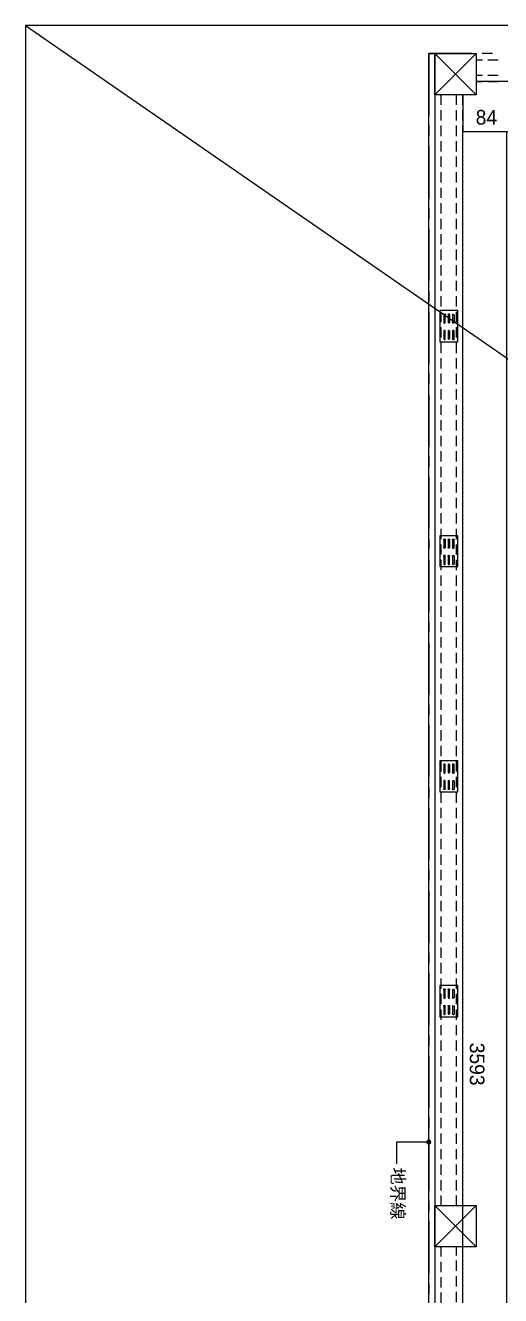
# Model space of a CAD drawing. Header units: millimetres. Extents: x -15161 to 10473752, y -72817 to 33960.
# Drawn here: x -2764 to -1845, y -18451 to -15993 of the extents above; entities that cross this region are included whole.
import ezdxf

# ---------------------------------------------------------------- set-up
doc = ezdxf.new("R2010")
doc.units = ezdxf.units.MM
for name, color, linetype in [('PDF_單色填滿', 7, 'Continuous'), ('PDF_幾何圖形', 7, 'Continuous'), ('PDF_文字', 7, 'Continuous'), ('屠宰設備', 7, 'Continuous')]:
    doc.layers.add(name, color=color, linetype=linetype)
doc.styles.add('PDF PMingLiU', font='PMingLiU.ttf')

# ---------------------------------------------------------------- blocks, each defined once
blk = doc.blocks.new('拆除後的建築底圖1131126')
at = {"layer": 'PDF_單色填滿', "lineweight": 0}
for points in [[(9377.3, 1591.4), (9377.7, 1593.5), (9381.9, 1591.4)], [(9377.7, 1588.9), (9377.3, 1591.4), (9381.9, 1591.4)], [(9377.7, 1593.5), (9379.8, 1595.6), (9381.9, 1591.4)], [(9379.8, 1586.8), (9377.7, 1588.9), (9381.9, 1591.4)], [(9379.8, 1595.6), (9381.9, 1596.1), (9381.9, 1591.4)], [(9381.9, 1586.3), (9379.8, 1586.8), (9381.9, 1591.4)], [(9381.9, 1596.1), (9384.5, 1595.6), (9381.9, 1591.4)], [(9384.5, 1595.6), (9386.6, 1593.5), (9381.9, 1591.4)], [(9386.6, 1593.5), (9387, 1591.4), (9381.9, 1591.4)], [(9387, 1591.4), (9386.6, 1588.9), (9381.9, 1591.4)], [(9386.6, 1588.9), (9384.5, 1586.8), (9381.9, 1591.4)], [(9384.5, 1586.8), (9381.9, 1586.3), (9381.9, 1591.4)]]:
    blk.add_solid(points, dxfattribs=at)
at = {"layer": 'PDF_幾何圖形', "lineweight": 0}
for points in [[(9465.8, 3697.8), (9382.4, 3697.8), (9382.4, 3578)], [(9394.2, 3697.8), (9474.2, 3617.8)], [(9474.2, 3697.8), (9394.2, 3617.8)], [(9505.6, 3697.8), (9485.7, 3697.8)], [(9474.2, 3685.6), (9486.5, 3685.6)], [(9496.7, 3685.6), (9516.6, 3685.6)], [(9474.2, 3655.9), (9486.5, 3655.9)], [(9474.2, 3643.6), (9486.5, 3643.6)], [(9496.7, 3655.9), (9516.6, 3655.9)], [(9496.7, 3643.6), (9516.6, 3643.6)], [(9406.1, 3598.3), (9406.1, 3617.8)], [(9436.1, 3598.3), (9436.1, 3617.8)], [(9448.4, 3598.3), (9448.4, 3617.8)], [(9406.1, 3568.3), (9406.1, 3588.2)], [(9436.1, 3568.3), (9436.1, 3588.2)], [(9448.4, 3568.3), (9448.4, 3588.2)], [(9382.4, 3558.1), (9382.4, 3538.2)], [(9406.1, 3538.2), (9406.1, 3558.5)], [(9436.1, 3538.2), (9436.1, 3558.5)], [(9448.4, 3538.2), (9448.4, 3558.5)], [(9382.4, 3518.3), (9382.4, 3418)], [(9406.1, 3508.2), (9406.1, 3528.5)], [(9436.1, 3508.2), (9436.1, 3528.5)], [(9448.4, 3508.2), (9448.4, 3528.5)], [(9406.1, 3478.5), (9406.1, 3498.4)], [(9436.1, 3478.5), (9436.1, 3498.4)], [(9448.4, 3478.5), (9448.4, 3498.4)], [(9406.1, 3448.5), (9406.1, 3468.4)], [(9436.1, 3448.5), (9436.1, 3468.4)], [(9448.4, 3448.5), (9448.4, 3468.4)], [(9406.1, 3418.4), (9406.1, 3438.3)], [(9436.1, 3418.4), (9436.1, 3438.3)], [(9448.4, 3418.4), (9448.4, 3438.3)], [(9382.4, 3398.1), (9382.4, 3378.2)], [(9406.1, 3388.3), (9406.1, 3408.2)], [(9436.1, 3388.3), (9436.1, 3408.2)], [(9448.4, 3388.3), (9448.4, 3408.2)], [(9406.1, 3358.3), (9406.1, 3378.2)], [(9436.1, 3358.3), (9436.1, 3378.2)], [(9448.4, 3358.3), (9448.4, 3378.2)], [(9382.4, 3358.3), (9382.4, 3258.3)], [(9406.1, 3328.2), (9406.1, 3348.1)], [(9436.1, 3328.2), (9436.1, 3348.1)], [(9448.4, 3328.2), (9448.4, 3348.1)], [(9406.1, 3298.1), (9406.1, 3318.5)], [(9436.1, 3298.1), (9436.1, 3318.5)], [(9448.4, 3298.1), (9448.4, 3318.5)], [(9406.1, 3268.5), (9406.1, 3288.4)], [(9436.1, 3268.5), (9436.1, 3288.4)], [(9448.4, 3268.5), (9448.4, 3288.4)], [(9406.1, 3238.4), (9406.1, 3258.3)], [(9436.1, 3238.4), (9436.1, 3258.3)], [(9448.4, 3238.4), (9448.4, 3258.3)], [(9382.4, 3238), (9382.4, 3218.1)], [(9406.1, 3208.4), (9406.1, 3228.3)], [(9436.1, 3208.4), (9436.1, 3228.3)], [(9448.4, 3208.4), (9448.4, 3228.3)], [(9382.4, 3198.2), (9382.4, 3098.3)], [(9406.1, 3178.3), (9406.1, 3198.2)], [(9436.1, 3178.3), (9436.1, 3198.2)], [(9448.4, 3178.3), (9448.4, 3198.2)], [(9411.2, 3192.3), (9411.6, 3193.1), (9411.6, 3193.6), (9412, 3194), (9413.3, 3194), (9413.7, 3193.6), (9414.1, 3193.1), (9414.1, 3192.3)], [(9411.2, 3192.7), (9411.2, 3177.5), (9411.6, 3177.1), (9411.6, 3176.6), (9412, 3176.2), (9413.3, 3176.2), (9414.1, 3177.1), (9414.1, 3177.5), (9414.1, 3192.7)], [(9419.6, 3192.3), (9419.6, 3193.1), (9420.1, 3193.6), (9420.5, 3194), (9421.7, 3194), (9422.2, 3193.6), (9422.6, 3193.1), (9422.6, 3192.3)], [(9419.6, 3192.7), (9419.6, 3177.5)], [(9422.6, 3192.7), (9422.6, 3177.5)], [(9428.1, 3192.3), (9428.1, 3177.1)], [(9431.1, 3177.5), (9431.1, 3176.6), (9430.2, 3175.8), (9428.9, 3175.8), (9428.1, 3176.6), (9428.1, 3177.5)], [(9431.1, 3192.3), (9431.1, 3177.1)], [(9406.1, 3148.3), (9406.1, 3168.2)], [(9419.6, 3161), (9419.6, 3145.7)], [(9422.6, 3161), (9422.6, 3145.7)], [(9431.1, 3145.3), (9431.1, 3160.5), (9431.1, 3161), (9430.6, 3161.8), (9430.2, 3161.8), (9429.8, 3162.2), (9428.9, 3161.8), (9428.5, 3161.8), (9428.1, 3161), (9428.1, 3160.5), (9428.1, 3145.3)], [(9436.1, 3148.3), (9436.1, 3168.2)], [(9448.4, 3148.3), (9448.4, 3168.2)], [(9406.1, 3118.2), (9406.1, 3138.1)], [(9431.1, 3145.7), (9431.1, 3144.9), (9430.2, 3144), (9428.9, 3144), (9428.1, 3144.9), (9428.1, 3145.7)], [(9436.1, 3118.2), (9436.1, 3138.1)], [(9448.4, 3118.2), (9448.4, 3138.1)], [(9406.1, 3088.1), (9406.1, 3108.5)], [(9436.1, 3088.1), (9436.1, 3108.5)], [(9448.4, 3088.1), (9448.4, 3108.5)], [(9382.4, 3078), (9382.4, 3058.1)], [(9406.1, 3058.1), (9406.1, 3078.4)], [(9436.1, 3058.1), (9436.1, 3078.4)], [(9448.4, 3058.1), (9448.4, 3078.4)], [(9406.1, 3028.4), (9406.1, 3048.3)], [(9436.1, 3028.4), (9436.1, 3048.3)], [(9448.4, 3028.4), (9448.4, 3048.3)], [(9382.4, 3038.2), (9382.4, 2938.3)], [(9406.1, 2998.4), (9406.1, 3018.3)], [(9436.1, 2998.4), (9436.1, 3018.3)], [(9448.4, 2998.4), (9448.4, 3018.3)], [(9406.1, 2968.3), (9406.1, 2988.2)], [(9436.1, 2968.3), (9436.1, 2988.2)], [(9448.4, 2968.3), (9448.4, 2988.2)], [(9406.1, 2938.3), (9406.1, 2958.2)], [(9436.1, 2938.3), (9436.1, 2958.2)], [(9448.4, 2938.3), (9448.4, 2958.2)], [(9406.1, 2908.2), (9406.1, 2928.1)], [(9436.1, 2908.2), (9436.1, 2928.1)], [(9448.4, 2908.2), (9448.4, 2928.1)], [(9382.4, 2917.9), (9382.4, 2898)], [(9382.4, 2878.1), (9382.4, 2778.2)], [(9406.1, 2878.1), (9406.1, 2898)], [(9436.1, 2878.1), (9436.1, 2898)], [(9448.4, 2878.1), (9448.4, 2898)], [(9406.1, 2848.1), (9406.1, 2868.4)], [(9436.1, 2848.1), (9436.1, 2868.4)], [(9448.4, 2848.1), (9448.4, 2868.4)], [(9406.1, 2818), (9406.1, 2838.3)], [(9436.1, 2818), (9436.1, 2838.3)], [(9448.4, 2818), (9448.4, 2838.3)], [(9406.1, 2788.4), (9406.1, 2808.3)], [(9436.1, 2788.4), (9436.1, 2808.3)], [(9448.4, 2788.4), (9448.4, 2808.3)], [(9406.1, 2758.3), (9406.1, 2778.2)], [(9436.1, 2758.3), (9436.1, 2778.2)], [(9448.4, 2758.3), (9448.4, 2778.2)], [(9382.4, 2757.9), (9382.4, 2738)], [(9411.2, 2757), (9411.6, 2757.5), (9411.6, 2758.3), (9412, 2758.3), (9412.9, 2758.7), (9413.3, 2758.3), (9413.7, 2758.3), (9414.1, 2757.5), (9414.1, 2757)], [(9411.2, 2757.5), (9411.2, 2741.8)], [(9414.1, 2757.5), (9414.1, 2741.8)], [(9419.6, 2757), (9419.6, 2757.5), (9420.1, 2758.3), (9420.5, 2758.3), (9421.3, 2758.7), (9421.7, 2758.3), (9422.2, 2758.3), (9422.6, 2757.5), (9422.6, 2757)], [(9419.6, 2757.5), (9419.6, 2741.8)], [(9422.6, 2757.5), (9422.6, 2741.8)], [(9428.1, 2756.6), (9428.1, 2757.5), (9428.9, 2758.3), (9430.2, 2758.3), (9431.1, 2757.5), (9431.1, 2756.6)], [(9428.1, 2757), (9428.1, 2741.8), (9428.1, 2741.4), (9428.9, 2740.5), (9429.8, 2740.1), (9431.1, 2741.4), (9431.1, 2741.8), (9431.1, 2757)], [(9406.1, 2728.2), (9406.1, 2748.1)], [(9414.1, 2742.2), (9414.1, 2741.4), (9413.3, 2740.5), (9412, 2740.5), (9411.6, 2740.9), (9411.6, 2741.4), (9411.2, 2742.2)], [(9422.6, 2742.2), (9422.6, 2741.4), (9421.7, 2740.5), (9420.5, 2740.5), (9419.6, 2741.4), (9419.6, 2742.2)], [(9436.1, 2728.2), (9436.1, 2748.1)], [(9448.4, 2728.2), (9448.4, 2748.1)], [(9382.4, 2718.1), (9382.4, 2618.2)], [(9406.1, 2698.2), (9406.1, 2718.1)], [(9411.2, 2725.3), (9411.6, 2726.1), (9411.6, 2726.6), (9412, 2727), (9413.3, 2727), (9414.1, 2726.1), (9414.1, 2725.3)], [(9411.2, 2725.7), (9411.2, 2710.5), (9411.6, 2710), (9411.6, 2709.2), (9412, 2709.2), (9412.9, 2708.8), (9413.3, 2709.2), (9413.7, 2709.2), (9414.1, 2710), (9414.1, 2710.5), (9414.1, 2725.7)], [(9419.6, 2725.3), (9419.6, 2726.1), (9420.5, 2727), (9421.7, 2727), (9422.6, 2726.1), (9422.6, 2725.3)], [(9419.6, 2725.7), (9419.6, 2710.5), (9419.6, 2710), (9420.1, 2709.2), (9420.5, 2709.2), (9421.3, 2708.8), (9421.7, 2709.2), (9422.2, 2709.2), (9422.6, 2710), (9422.6, 2710.5), (9422.6, 2725.7)], [(9428.1, 2724.9), (9428.1, 2725.7), (9428.9, 2726.6), (9430.2, 2726.6), (9431.1, 2725.7), (9431.1, 2724.9)], [(9428.1, 2725.3), (9428.1, 2710)], [(9431.1, 2725.3), (9431.1, 2710)], [(9436.1, 2698.2), (9436.1, 2718.1)], [(9448.4, 2698.2), (9448.4, 2718.1)], [(9406.1, 2668.1), (9406.1, 2688)], [(9436.1, 2668.1), (9436.1, 2688)], [(9448.4, 2668.1), (9448.4, 2688)], [(9406.1, 2638.1), (9406.1, 2658)], [(9436.1, 2638.1), (9436.1, 2658)], [(9448.4, 2638.1), (9448.4, 2658)], [(9406.1, 2608), (9406.1, 2628.3)], [(9436.1, 2608), (9436.1, 2628.3)], [(9448.4, 2608), (9448.4, 2628.3)], [(9382.4, 2597.8), (9382.4, 2577.9)], [(9406.1, 2578.4), (9406.1, 2598.3)], [(9436.1, 2578.4), (9436.1, 2598.3)], [(9448.4, 2578.4), (9448.4, 2598.3)], [(9382.4, 2558), (9382.4, 2458.1)], [(9406.1, 2548.3), (9406.1, 2568.2)], [(9436.1, 2548.3), (9436.1, 2568.2)], [(9448.4, 2548.3), (9448.4, 2568.2)], [(9406.1, 2518.2), (9406.1, 2538.1)], [(9436.1, 2518.2), (9436.1, 2538.1)], [(9448.4, 2518.2), (9448.4, 2538.1)], [(9406.1, 2488.2), (9406.1, 2508.1)], [(9436.1, 2488.2), (9436.1, 2508.1)], [(9448.4, 2488.2), (9448.4, 2508.1)], [(9406.1, 2458.1), (9406.1, 2478)], [(9436.1, 2458.1), (9436.1, 2478)], [(9448.4, 2458.1), (9448.4, 2478)], [(9382.4, 2437.8), (9382.4, 2417.9)], [(9406.1, 2428.1), (9406.1, 2448)], [(9436.1, 2428.1), (9436.1, 2448)], [(9448.4, 2428.1), (9448.4, 2448)], [(9406.1, 2398), (9406.1, 2418.3)], [(9436.1, 2398), (9436.1, 2418.3)], [(9448.4, 2398), (9448.4, 2418.3)], [(9382.4, 2398), (9382.4, 2298.1)], [(9406.1, 2367.9), (9406.1, 2388.3)], [(9436.1, 2367.9), (9436.1, 2388.3)], [(9448.4, 2367.9), (9448.4, 2388.3)], [(9406.1, 2338.3), (9406.1, 2358.2)], [(9436.1, 2338.3), (9436.1, 2358.2)], [(9448.4, 2338.3), (9448.4, 2358.2)], [(9406.1, 2308.2), (9406.1, 2328.1)], [(9419.6, 2321.8), (9419.6, 2306.5)], [(9422.6, 2321.8), (9422.6, 2306.5)], [(9431.1, 2306.1), (9431.1, 2321.4), (9431.1, 2321.8), (9430.6, 2322.6), (9430.2, 2322.6), (9429.8, 2323), (9428.9, 2322.6), (9428.5, 2322.6), (9428.1, 2321.8), (9428.1, 2321.4), (9428.1, 2306.1)], [(9436.1, 2308.2), (9436.1, 2328.1)], [(9448.4, 2308.2), (9448.4, 2328.1)], [(9406.1, 2278.2), (9406.1, 2298.1)], [(9414.1, 2274.8), (9414.1, 2290), (9414.1, 2290.4), (9412.9, 2291.7), (9412, 2291.3), (9411.6, 2290.9), (9411.6, 2290.4), (9411.2, 2290), (9411.2, 2274.8)], [(9422.6, 2274.8), (9422.6, 2290), (9422.6, 2290.4), (9421.3, 2291.7), (9420.5, 2291.3), (9419.6, 2290.4), (9419.6, 2290), (9419.6, 2274.8)], [(9431.1, 2306.5), (9431.1, 2305.7), (9430.2, 2304.8), (9428.9, 2304.8), (9428.1, 2305.7), (9428.1, 2306.5)], [(9428.1, 2289.6), (9428.1, 2290), (9428.5, 2290.9), (9428.9, 2291.3), (9430.2, 2291.3), (9430.6, 2290.9), (9431.1, 2290), (9431.1, 2289.6)], [(9428.1, 2290), (9428.1, 2274.4)], [(9431.1, 2290), (9431.1, 2274.4)], [(9436.1, 2278.2), (9436.1, 2298.1)], [(9448.4, 2278.2), (9448.4, 2298.1)], [(9382.4, 2277.7), (9382.4, 2257.8)], [(9406.1, 2248.1), (9406.1, 2268)], [(9414.1, 2275.2), (9414.1, 2274.4), (9413.3, 2273.5), (9412, 2273.5), (9411.6, 2273.9), (9411.6, 2274.4), (9411.2, 2275.2)], [(9422.6, 2275.2), (9422.6, 2274.4), (9421.7, 2273.5), (9420.5, 2273.5), (9419.6, 2274.4), (9419.6, 2275.2)], [(9431.1, 2274.8), (9431.1, 2274.4), (9430.6, 2273.5), (9430.2, 2273.1), (9428.9, 2273.1), (9428.5, 2273.5), (9428.1, 2274.4), (9428.1, 2274.8)], [(9436.1, 2248.1), (9436.1, 2268)], [(9448.4, 2248.1), (9448.4, 2268)], [(9382.4, 2237.9), (9382.4, 2138)], [(9406.1, 2218), (9406.1, 2237.9)], [(9436.1, 2218), (9436.1, 2237.9)], [(9448.4, 2218), (9448.4, 2237.9)], [(9406.1, 2188), (9406.1, 2207.9)], [(9436.1, 2188), (9436.1, 2207.9)], [(9448.4, 2188), (9448.4, 2207.9)], [(9406.1, 2157.9), (9406.1, 2178.2)], [(9436.1, 2157.9), (9436.1, 2178.2)], [(9448.4, 2157.9), (9448.4, 2178.2)], [(9406.1, 2127.9), (9406.1, 2148.2)], [(9436.1, 2127.9), (9436.1, 2148.2)], [(9448.4, 2127.9), (9448.4, 2148.2)], [(9382.4, 2117.7), (9382.4, 2097.8)], [(9406.1, 2098.2), (9406.1, 2118.1)], [(9436.1, 2098.2), (9436.1, 2118.1)], [(9448.4, 2098.2), (9448.4, 2118.1)], [(9382.4, 2077.9), (9382.4, 1978)], [(9406.1, 2068.2), (9406.1, 2088.1)], [(9436.1, 2068.2), (9436.1, 2088.1)], [(9448.4, 2068.2), (9448.4, 2088.1)], [(9406.1, 2038.1), (9406.1, 2058)], [(9436.1, 2038.1), (9436.1, 2058)], [(9448.4, 2038.1), (9448.4, 2058)], [(9406.1, 2008), (9406.1, 2027.9)], [(9436.1, 2008), (9436.1, 2027.9)], [(9448.4, 2008), (9448.4, 2027.9)], [(9406.1, 1978), (9406.1, 1997.9)], [(9436.1, 1978), (9436.1, 1997.9)], [(9448.4, 1978), (9448.4, 1997.9)], [(9406.1, 1947.9), (9406.1, 1967.8)], [(9436.1, 1947.9), (9436.1, 1967.8)], [(9448.4, 1947.9), (9448.4, 1967.8)], [(9382.4, 1957.7), (9382.4, 1937.8)], [(9382.4, 1917.9), (9382.4, 1817.9)], [(9406.1, 1917.9), (9406.1, 1938.2)], [(9436.1, 1917.9), (9436.1, 1938.2)], [(9448.4, 1917.9), (9448.4, 1938.2)], [(9406.1, 1888.2), (9406.1, 1908.1)], [(9436.1, 1888.2), (9436.1, 1908.1)], [(9448.4, 1888.2), (9448.4, 1908.1)], [(9406.1, 1858.2), (9406.1, 1878.1)], [(9411.2, 1886.1), (9411.6, 1886.9), (9411.6, 1887.4), (9412, 1887.8), (9413.3, 1887.8), (9413.7, 1887.4), (9414.1, 1886.9), (9414.1, 1886.1)], [(9411.2, 1886.5), (9411.2, 1871.3), (9411.6, 1870.9), (9411.6, 1870), (9412, 1870), (9412.9, 1869.6), (9413.3, 1870), (9413.7, 1870), (9414.1, 1870.9), (9414.1, 1871.3), (9414.1, 1886.5)], [(9419.6, 1886.1), (9419.6, 1886.9), (9420.1, 1887.4), (9420.5, 1887.8), (9421.7, 1887.8), (9422.2, 1887.4), (9422.6, 1886.9), (9422.6, 1886.1)], [(9419.6, 1886.5), (9419.6, 1871.3), (9419.6, 1870.9), (9420.1, 1870), (9420.5, 1870), (9421.3, 1869.6), (9421.7, 1870), (9422.2, 1870), (9422.6, 1870.9), (9422.6, 1871.3), (9422.6, 1886.5)], [(9428.1, 1886.1), (9428.1, 1870.9)], [(9431.1, 1886.1), (9431.1, 1870.9)], [(9436.1, 1858.2), (9436.1, 1878.1)], [(9448.4, 1858.2), (9448.4, 1878.1)], [(9406.1, 1828.1), (9406.1, 1848)], [(9411.2, 1854.3), (9411.6, 1855.2), (9411.6, 1855.6), (9412, 1856), (9413.3, 1856), (9413.7, 1855.6), (9414.1, 1855.2), (9414.1, 1854.3)], [(9411.2, 1854.8), (9411.2, 1839.5), (9411.6, 1839.1), (9411.6, 1838.7), (9412, 1838.3), (9413.3, 1838.3), (9414.1, 1839.1), (9414.1, 1839.5), (9414.1, 1854.8)], [(9419.6, 1854.3), (9419.6, 1855.2), (9420.1, 1855.6), (9420.5, 1856), (9421.7, 1856), (9422.2, 1855.6), (9422.6, 1855.2), (9422.6, 1854.3)], [(9419.6, 1854.8), (9419.6, 1839.5)], [(9422.6, 1854.8), (9422.6, 1839.5)], [(9428.1, 1854.3), (9428.1, 1839.1)], [(9431.1, 1854.3), (9431.1, 1839.1)], [(9436.1, 1828.1), (9436.1, 1848)], [(9448.4, 1828.1), (9448.4, 1848)], [(9431.1, 1839.5), (9431.1, 1838.7), (9430.2, 1837.8), (9428.9, 1837.8), (9428.1, 1838.7), (9428.1, 1839.5)], [(9382.4, 1798), (9382.4, 1777.7)], [(9406.1, 1798), (9406.1, 1817.9)], [(9436.1, 1798), (9436.1, 1817.9)], [(9448.4, 1798), (9448.4, 1817.9)], [(9406.1, 1768), (9406.1, 1787.9)], [(9436.1, 1768), (9436.1, 1787.9)], [(9448.4, 1768), (9448.4, 1787.9)], [(9382.4, 1757.8), (9382.4, 1657.9)], [(9406.1, 1737.9), (9406.1, 1757.8)], [(9436.1, 1737.9), (9436.1, 1757.8)], [(9448.4, 1737.9), (9448.4, 1757.8)], [(9406.1, 1707.8), (9406.1, 1728.2)], [(9436.1, 1707.8), (9436.1, 1728.2)], [(9448.4, 1707.8), (9448.4, 1728.2)], [(9406.1, 1677.8), (9406.1, 1698.1)], [(9436.1, 1677.8), (9436.1, 1698.1)], [(9448.4, 1677.8), (9448.4, 1698.1)], [(9406.1, 1648.1), (9406.1, 1668)], [(9436.1, 1648.1), (9436.1, 1668)], [(9448.4, 1648.1), (9448.4, 1668)], [(9382.4, 1638), (9382.4, 1617.7)], [(9406.1, 1618.1), (9406.1, 1638)], [(9436.1, 1618.1), (9436.1, 1638)], [(9448.4, 1618.1), (9448.4, 1638)], [(9382.4, 1597.8), (9382.4, 1497.8)], [(9406.1, 1588), (9406.1, 1607.9)], [(9436.1, 1588), (9436.1, 1607.9)], [(9448.4, 1588), (9448.4, 1607.9)], [(9384.1, 1591.4), (9319.7, 1591.4), (9319.7, 1549.1)], [(9406.1, 1558), (9406.1, 1577.9)], [(9436.1, 1558), (9436.1, 1577.9)], [(9448.4, 1558), (9448.4, 1577.9)], [(9406.1, 1527.9), (9406.1, 1547.8)], [(9436.1, 1527.9), (9436.1, 1547.8)], [(9448.4, 1527.9), (9448.4, 1547.8)], [(9406.1, 1497.8), (9406.1, 1517.7)], [(9436.1, 1497.8), (9436.1, 1517.7)], [(9448.4, 1497.8), (9448.4, 1517.7)], [(9382.4, 1477.9), (9382.4, 1457.6)], [(9406.1, 1468.6), (9406.1, 1488.1)], [(9436.1, 1468.6), (9436.1, 1488.1)], [(9448.4, 1468.6), (9448.4, 1488.1)], [(9394.2, 1468.6), (9474.2, 1388.6)], [(9474.2, 1468.6), (9394.2, 1388.6)], [(9382.4, 1437.7), (9382.4, 1337.8)], [(9406.1, 1370), (9406.1, 1388.6)], [(9436.1, 1371.7), (9436.1, 1388.6)], [(9448.4, 1372.5), (9448.4, 1388.6)], [(9406.1, 1339.9), (9406.1, 1359.8)], [(9436.1, 1342), (9436.1, 1361.9)], [(9448.4, 1342.4), (9448.4, 1362.8)], [(9406.1, 1309.8), (9406.1, 1329.7)], [(9436.1, 1312), (9436.1, 1331.9)], [(9448.4, 1312.8), (9448.4, 1332.7)], [(9382.4, 1317.9), (9382.4, 1297.6)], [(9406.1, 1279.8), (9406.1, 1300.1)], [(9436.1, 1281.9), (9436.1, 1301.8)], [(9448.4, 1282.7), (9448.4, 1302.6)]]:
    blk.add_lwpolyline(points, dxfattribs=at)
for points in [[(10789.3, -581.5), (9382.4, -762.3), (9382.4, 3697.8), (9394.2, 3697.8), (9394.2, -748.7), (10787.6, -569.6)], [(9394.2, 3617.8), (9394.2, 3697.8), (9474.2, 3697.8), (9474.2, 3617.8)], [(11419.4, 3643.6), (11419.4, 3606), (11339.3, 3606), (11339.3, 3643.6), (9474.2, 3643.6), (9474.2, 3617.8), (9448.4, 3617.8), (9448.4, 3547.1), (12604.5, 3547.1), (12604.5, 3539.5), (12739.5, 3539.5), (12739.5, 3028.9), (13204.8, 3028.9), (13204.8, 2247.7), (13491.9, 2247.7), (13361.5, 3136.4), (13110, 3099.6), (13035.5, 3611), (13009.2, 3607.2), (13003.7, 3643.6)], [(9532.7, 3547.1), (9532.7, -46.7), (9448.4, -46.7), (9448.4, 3547.1)], [(9438.7, 3140.2), (9438.7, 3200.3), (9403.5, 3200.3), (9403.5, 3140.2)], [(9411.2, 3145.7), (9411.6, 3145.3), (9411.6, 3144.9), (9412, 3144.4), (9413.3, 3144.4), (9414.1, 3145.3), (9414.1, 3145.7), (9414.1, 3161), (9414.1, 3161.4), (9413.3, 3162.2), (9412, 3162.2), (9411.6, 3161.8), (9411.6, 3161.4), (9411.2, 3161)], [(9438.7, 2705), (9438.7, 2764.7), (9403.5, 2764.7), (9403.5, 2705)], [(9438.7, 2269.3), (9438.7, 2329.4), (9403.5, 2329.4), (9403.5, 2269.3)], [(9411.2, 2306.5), (9411.6, 2306.1), (9411.6, 2305.7), (9412, 2305.3), (9413.3, 2305.3), (9414.1, 2306.1), (9414.1, 2306.5), (9414.1, 2321.8), (9414.1, 2322.2), (9413.3, 2323), (9412, 2323), (9411.6, 2322.6), (9411.6, 2322.2), (9411.2, 2321.8)], [(9438.7, 1834), (9438.7, 1894.1), (9403.5, 1894.1), (9403.5, 1834)], [(9394.2, 1388.6), (9394.2, 1468.6), (9474.2, 1468.6), (9474.2, 1388.6)]]:
    blk.add_lwpolyline(points, close=True, dxfattribs=at)
at = {"layer": 'PDF_幾何圖形', "lineweight": 13}
for points in [[(9465.8, 3697.8), (9382.4, 3697.8), (9382.4, 3578)], [(9505.6, 3697.8), (9485.7, 3697.8)], [(9382.4, 3558.1), (9382.4, 3538.2)], [(9382.4, 3518.3), (9382.4, 3418)], [(9382.4, 3398.1), (9382.4, 3378.2)], [(9382.4, 3358.3), (9382.4, 3258.3)], [(9382.4, 3238), (9382.4, 3218.1)], [(9382.4, 3198.2), (9382.4, 3098.3)], [(9382.4, 3078), (9382.4, 3058.1)], [(9382.4, 3038.2), (9382.4, 2938.3)], [(9382.4, 2917.9), (9382.4, 2898)], [(9382.4, 2878.1), (9382.4, 2778.2)], [(9382.4, 2757.9), (9382.4, 2738)], [(9382.4, 2718.1), (9382.4, 2618.2)], [(9382.4, 2597.8), (9382.4, 2577.9)], [(9382.4, 2558), (9382.4, 2458.1)], [(9382.4, 2437.8), (9382.4, 2417.9)], [(9382.4, 2398), (9382.4, 2298.1)], [(9382.4, 2277.7), (9382.4, 2257.8)], [(9382.4, 2237.9), (9382.4, 2138)], [(9382.4, 2117.7), (9382.4, 2097.8)], [(9382.4, 2077.9), (9382.4, 1978)], [(9382.4, 1957.7), (9382.4, 1937.8)], [(9382.4, 1917.9), (9382.4, 1817.9)], [(9382.4, 1798), (9382.4, 1777.7)], [(9382.4, 1757.8), (9382.4, 1657.9)], [(9382.4, 1638), (9382.4, 1617.7)], [(9382.4, 1597.8), (9382.4, 1497.8)], [(9382.4, 1477.9), (9382.4, 1457.6)], [(9382.4, 1437.7), (9382.4, 1337.8)], [(9382.4, 1317.9), (9382.4, 1297.6)]]:
    blk.add_lwpolyline(points, dxfattribs=at)
at = {"layer": 'PDF_幾何圖形', "lineweight": 0}
for points in [[(9422.6, 3177.5), (9422.6, 3175.7), (9419.6, 3175.7), (9419.6, 3177.5)], [(9428.1, 3192.3), (9428.1, 3194.1), (9431.1, 3194), (9431.1, 3192.3)], [(9419.6, 3161), (9419.6, 3162.7), (9422.6, 3162.7), (9422.6, 3161)], [(9422.6, 3145.7), (9422.6, 3144), (9419.6, 3144), (9419.6, 3145.7)], [(9431.1, 2710), (9431.1, 2708.3), (9428.1, 2708.3), (9428.1, 2710)], [(9419.6, 2321.8), (9419.6, 2323.5), (9422.6, 2323.5), (9422.6, 2321.8)], [(9422.6, 2306.5), (9422.6, 2304.8), (9419.6, 2304.8), (9419.6, 2306.5)], [(9428.1, 1886.1), (9428.1, 1887.9), (9431.1, 1887.8), (9431.1, 1886.1)], [(9431.1, 1870.9), (9431.1, 1869.1), (9428.1, 1869.1), (9428.1, 1870.9)], [(9428.1, 1854.3), (9428.1, 1856.1), (9431.1, 1856.1), (9431.1, 1854.3)], [(9422.6, 1839.5), (9422.6, 1837.8), (9419.6, 1837.8), (9419.6, 1839.5)]]:
    blk.add_open_spline(points, degree=3, dxfattribs=at)
at = {"layer": 'PDF_文字', "insert": (9473, 3574.3), "char_height": 28.45, "attachment_point": 4, "style": 'PDF PMingLiU'}
blk.add_mtext('84', dxfattribs=at)
at = {"layer": 'PDF_文字', "attachment_point": 4, "rotation": 270, "style": 'PDF PMingLiU'}
for s, insert, char_height in [('3593', (9475.6, 1783.6), 28.45), ('地界線', (9321, 1542.6), 24.78)]:
    blk.add_mtext(s, dxfattribs=dict(at, insert=insert, char_height=char_height))
blk = doc.blocks.new('圖框')
blk.add_lwpolyline([(206758.9, -122222.3), (206758.9, -127878), (214926, -127878), (214926, -122222.3)], close=True)

msp = doc.modelspace()

# ---------------------------------------------------------------- linework, layer by layer
at = {"color": 230}
msp.add_line((-2764.4316, -15993.257), (3296.1753, -20179.8481), dxfattribs=at)

# ---------------------------------------------------------------- block references
at = {"color": 30}
msp.add_blockref('拆除後的建築底圖1131126', (-11365.8362, -19745.5675), dxfattribs=at)
at = {"layer": '屠宰設備', "color": 190, "xscale": 0.75, "yscale": 0.75, "zscale": 0.75}
msp.add_blockref('圖框', (-157833.6238, 75673.448), dxfattribs=at)

doc.saveas('drawing.dxf')
